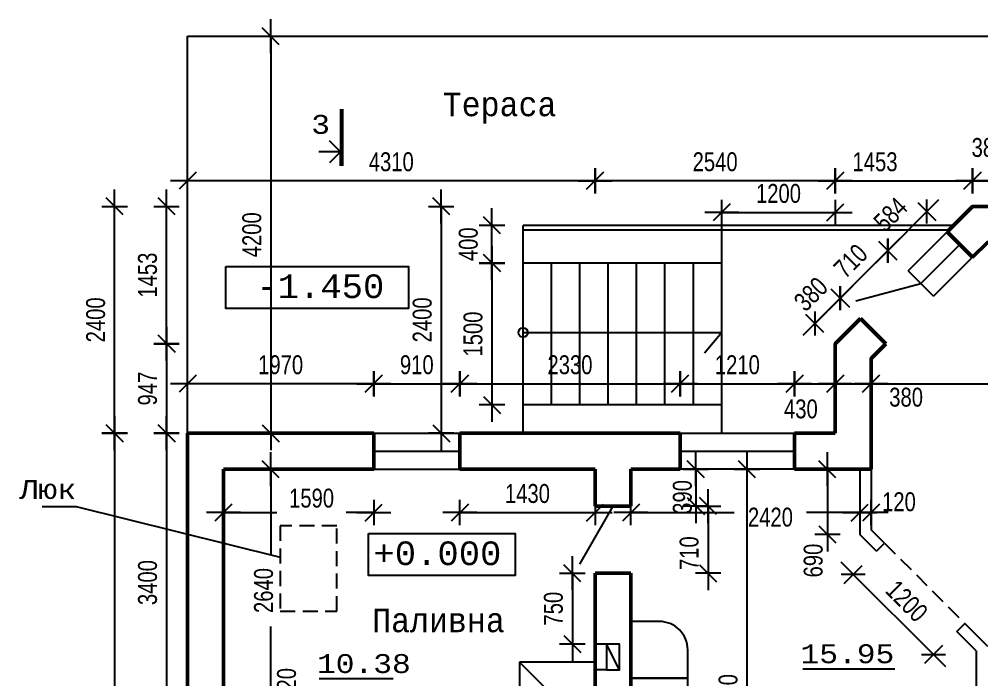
# Model space of a CAD drawing. Extents: x 3578 to 5591, y 95 to 458.
# Drawn here: x 4103.2 to 4205, y 225.9 to 295.7 of the extents above; entities that cross this region are included whole.
import ezdxf

# ---------------------------------------------------------------- set-up
doc = ezdxf.new("R2010")
doc.units = 0
doc.header["$MEASUREMENT"] = 0
doc.linetypes.add('HIDDEN2', pattern=[4.7625, 3.175, -1.5875])
doc.layers.get('0').update_dxf_attribs({"linetype": 'CONTINUOUS'})
doc.layers.get('DEFPOINTS').update_dxf_attribs({"linetype": 'CONTINUOUS'})
doc.layers.add('Chata', color=7, linetype='CONTINUOUS')
doc.layers.add('Furniture & Equipment', color=7, linetype='CONTINUOUS')
doc.styles.add('RUSS', font='russ', dxfattribs={"width": 0.8})
doc.styles.get("Standard").update_dxf_attribs({"font": 'cour.ttf'})
doc.dimstyles.new('Text 2mm', dxfattribs={"dimtxt": 2, "dimasz": 0.09, "dimexe": 0, "dimexo": 0, "dimgap": 1, "dimtad": 1, "dimdec": 0, "dimlfac": 100, "dimzin": 0, "dimdsep": 46, "dimtxsty": 'RUSS', "dimblk": 'A8MITTA', "dimcen": 3, "dimse1": 1, "dimse2": 1, "dimclrd": 6, "dimclrt": 6, "dimadec": 0, "dimazin": 0, "dimtp": 6, "dimtm": 6, "dimtfac": 1, "dimtdec": 0, "dimtofl": 0, "dimtmove": 2, "dimatfit": 3, "dimldrblk": 'A8MITTA', "dimfxl": 1, "dimtolj": 1, "dimtzin": 0, "dimarcsym": 0})

# ---------------------------------------------------------------- blocks, each defined once
blk = doc.blocks.new('A8MITTA', base_point=(3180, 3140))
for p, q in [((3170, 3130), (3190, 3150)), ((3180, 3155), (3180, 3125)), ((3160, 3140), (3200, 3140))]:
    blk.add_line(p, q)
blk = doc.blocks.new('*D295')
at = {"layer": 'Chata', "color": 6, "lineweight": -2, "ltscale": 0.01, "transparency": 16777216}
for p, q in [((4168, 243.55), (4178.84, 243.55)), ((4192.02, 243.55), (4186.48, 243.55))]:
    blk.add_line(p, q, dxfattribs=at)
at = {"layer": 'DEFPOINTS', "color": 0, "ltscale": 0.01, "transparency": 16777216}
for p in [(4167.91, 248.13), (4192.11, 248.13), (4192.11, 243.55)]:
    blk.add_point(p, dxfattribs=at)
at = {"layer": 'Chata', "color": 6, "lineweight": -2, "ltscale": 0.01, "transparency": 16777216, "xscale": 0.09, "yscale": 0.09, "zscale": 0.09, "rotation": 180}
blk.add_blockref('A8MITTA', (4167.91, 243.55), dxfattribs=at)
at = {"layer": 'Chata', "color": 6, "lineweight": -2, "ltscale": 0.01, "transparency": 16777216, "xscale": 0.09, "yscale": 0.09, "zscale": 0.09}
blk.add_blockref('A8MITTA', (4192.11, 243.55), dxfattribs=at)
at = {"layer": 'Chata', "color": 6, "ltscale": 0.01, "transparency": 16777216, "insert": (4182.66, 243.05), "char_height": 2, "attachment_point": 5, "style": 'RUSS'}
blk.add_mtext('\\A1;2420', dxfattribs=at)
blk = doc.blocks.new('*D301')
at = {"layer": 'Chata', "color": 6, "lineweight": -2, "ltscale": 0.01, "transparency": 16777216}
for p, q in [((4193.4, 257.17), (4224.48, 257.17)), ((4235.22, 257.17), (4232.12, 257.17))]:
    blk.add_line(p, q, dxfattribs=at)
at = {"layer": 'DEFPOINTS', "color": 0, "ltscale": 0.01, "transparency": 16777216}
for p in [(4235.31, 257.17), (4193.31, 248.13), (4235.31, 248.13)]:
    blk.add_point(p, dxfattribs=at)
at = {"layer": 'Chata', "color": 6, "lineweight": -2, "ltscale": 0.01, "transparency": 16777216, "xscale": 0.09, "yscale": 0.09, "zscale": 0.09, "rotation": 180}
blk.add_blockref('A8MITTA', (4193.31, 257.17), dxfattribs=at)
at = {"layer": 'Chata', "color": 6, "lineweight": -2, "ltscale": 0.01, "transparency": 16777216, "xscale": 0.09, "yscale": 0.09, "zscale": 0.09}
blk.add_blockref('A8MITTA', (4235.31, 257.17), dxfattribs=at)
at = {"layer": 'Chata', "color": 6, "ltscale": 0.01, "transparency": 16777216, "insert": (4228.3, 257.17), "char_height": 2, "attachment_point": 5, "style": 'RUSS'}
blk.add_mtext('\\A1;4200', dxfattribs=at)
blk = doc.blocks.new('*D302')
at = {"layer": 'Chata', "color": 6, "lineweight": -2, "ltscale": 0.01, "transparency": 16777216}
blk.add_line((4188.69, 248.04), (4188.69, 241.32), dxfattribs=at)
at = {"layer": 'DEFPOINTS', "color": 0, "ltscale": 0.01, "transparency": 16777216}
for p in [(4192.11, 248.13), (4188.69, 241.23), (4192.11, 241.23)]:
    blk.add_point(p, dxfattribs=at)
at = {"layer": 'Chata', "color": 6, "lineweight": -2, "ltscale": 0.01, "transparency": 16777216, "xscale": 0.09, "yscale": 0.09, "zscale": 0.09}
for p, rotation in [((4188.69, 248.13), 90), ((4188.69, 241.23), 270)]:
    blk.add_blockref('A8MITTA', p, dxfattribs=dict(at, rotation=rotation))
at = {"layer": 'Chata', "color": 6, "ltscale": 0.01, "transparency": 16777216, "insert": (4187.19, 238.47), "char_height": 2, "attachment_point": 5, "rotation": 90, "style": 'RUSS'}
blk.add_mtext('\\A1;690', dxfattribs=at)
blk = doc.blocks.new('*D303')
at = {"layer": 'Chata', "color": 6, "lineweight": -2, "ltscale": 0.01, "transparency": 16777216}
blk.add_line((4173.2, 257.17), (4185.12, 257.17), dxfattribs=at)
at = {"layer": 'DEFPOINTS', "color": 0, "ltscale": 0.01, "transparency": 16777216}
for p in [(4185.21, 257.17), (4173.11, 251.93), (4185.21, 251.93)]:
    blk.add_point(p, dxfattribs=at)
at = {"layer": 'Chata', "color": 6, "lineweight": -2, "ltscale": 0.01, "transparency": 16777216, "xscale": 0.09, "yscale": 0.09, "zscale": 0.09, "rotation": 180}
blk.add_blockref('A8MITTA', (4173.11, 257.17), dxfattribs=at)
at = {"layer": 'Chata', "color": 6, "lineweight": -2, "ltscale": 0.01, "transparency": 16777216, "xscale": 0.09, "yscale": 0.09, "zscale": 0.09}
blk.add_blockref('A8MITTA', (4185.21, 257.17), dxfattribs=at)
at = {"layer": 'Chata', "color": 6, "ltscale": 0.01, "transparency": 16777216, "insert": (4179.16, 259.17), "char_height": 2, "attachment_point": 5, "style": 'RUSS'}
blk.add_mtext('\\A1;1210', dxfattribs=at)
blk = doc.blocks.new('*D308')
at = {"layer": 'Chata', "color": 6, "lineweight": -2, "ltscale": 0.01, "transparency": 16777216}
blk.add_line((4199.14, 275.32), (4195.14, 271.31), dxfattribs=at)
at = {"layer": 'DEFPOINTS', "color": 0, "ltscale": 0.01, "transparency": 16777216}
for p in [(4201.35, 273.24), (4195.07, 271.25), (4197.21, 269.11)]:
    blk.add_point(p, dxfattribs=at)
at = {"layer": 'Chata', "color": 6, "lineweight": -2, "ltscale": 0.01, "transparency": 16777216, "xscale": 0.09, "yscale": 0.09, "zscale": 0.09}
for p, rotation in [((4199.21, 275.38), 45.00000000000311), ((4195.07, 271.25), 225.0000000000032)]:
    blk.add_blockref('A8MITTA', p, dxfattribs=dict(at, rotation=rotation))
at = {"layer": 'Chata', "color": 6, "ltscale": 0.01, "transparency": 16777216, "insert": (4195.37, 275.08), "char_height": 2, "attachment_point": 5, "rotation": 45, "style": 'RUSS'}
blk.add_mtext('\\A1;584', dxfattribs=at)
blk = doc.blocks.new('*D309')
at = {"layer": 'Chata', "color": 6, "lineweight": -2, "ltscale": 0.01, "transparency": 16777216}
blk.add_line((4191.48, 236.94), (4199.84, 228.59), dxfattribs=at)
at = {"layer": 'DEFPOINTS', "color": 0, "ltscale": 0.01, "transparency": 16777216}
for p in [(4194.72, 240.31), (4203.21, 231.83), (4199.9, 228.52)]:
    blk.add_point(p, dxfattribs=at)
at = {"layer": 'Chata', "color": 6, "lineweight": -2, "ltscale": 0.01, "transparency": 16777216, "xscale": 0.09, "yscale": 0.09, "zscale": 0.09}
for p, rotation in [((4191.42, 237.01), 134.9999999999985), ((4199.9, 228.52), 314.9999999999985)]:
    blk.add_blockref('A8MITTA', p, dxfattribs=dict(at, rotation=rotation))
at = {"layer": 'Chata', "color": 6, "ltscale": 0.01, "transparency": 16777216, "insert": (4197.08, 234.18), "char_height": 2, "attachment_point": 5, "rotation": 315, "style": 'RUSS'}
blk.add_mtext('\\A1;1200', dxfattribs=at)
blk = doc.blocks.new('*D310')
at = {"layer": 'Chata', "color": 6, "lineweight": -2, "ltscale": 0.01, "transparency": 16777216}
blk.add_line((4113.3, 251.84), (4113.3, 155.22), dxfattribs=at)
at = {"layer": 'DEFPOINTS', "color": 0, "ltscale": 0.01, "transparency": 16777216}
for p in [(4121.01, 251.93), (4113.3, 155.13), (4121.01, 155.13)]:
    blk.add_point(p, dxfattribs=at)
at = {"layer": 'Chata', "color": 6, "lineweight": -2, "ltscale": 0.01, "transparency": 16777216, "xscale": 0.09, "yscale": 0.09, "zscale": 0.09}
for p, rotation in [((4113.3, 251.93), 90), ((4113.3, 155.13), 270)]:
    blk.add_blockref('A8MITTA', p, dxfattribs=dict(at, rotation=rotation))
at = {"layer": 'Chata', "color": 6, "ltscale": 0.01, "transparency": 16777216, "insert": (4111.3, 203.7), "char_height": 2, "attachment_point": 5, "rotation": 90, "style": 'RUSS'}
blk.add_mtext('\\A1;9680', dxfattribs=at)
blk = doc.blocks.new('*D319')
at = {"layer": 'Chata', "color": 6, "lineweight": -2, "ltscale": 0.01, "transparency": 16777216}
blk.add_line((4118.79, 251.84), (4118.79, 218.02), dxfattribs=at)
at = {"layer": 'DEFPOINTS', "color": 0, "ltscale": 0.01, "transparency": 16777216}
for p in [(4121.01, 251.93), (4118.79, 217.93), (4121.01, 217.93)]:
    blk.add_point(p, dxfattribs=at)
at = {"layer": 'Chata', "color": 6, "lineweight": -2, "ltscale": 0.01, "transparency": 16777216, "xscale": 0.09, "yscale": 0.09, "zscale": 0.09}
for p, rotation in [((4118.79, 251.93), 90), ((4118.79, 217.93), 270)]:
    blk.add_blockref('A8MITTA', p, dxfattribs=dict(at, rotation=rotation))
at = {"layer": 'Chata', "color": 6, "ltscale": 0.01, "transparency": 16777216, "insert": (4116.79, 236.14), "char_height": 2, "attachment_point": 5, "rotation": 90, "style": 'RUSS'}
blk.add_mtext('\\A1;3400', dxfattribs=at)
blk = doc.blocks.new('*D325')
at = {"layer": 'Chata', "color": 6, "lineweight": -2, "ltscale": 0.01, "transparency": 16777216}
blk.add_line((4176.07, 244.14), (4176.07, 237.22), dxfattribs=at)
at = {"layer": 'DEFPOINTS', "color": 0, "ltscale": 0.01, "transparency": 16777216}
for p in [(4167.91, 244.23), (4167.91, 237.13), (4176.07, 237.13)]:
    blk.add_point(p, dxfattribs=at)
at = {"layer": 'Chata', "color": 6, "lineweight": -2, "ltscale": 0.01, "transparency": 16777216, "xscale": 0.09, "yscale": 0.09, "zscale": 0.09}
for p, rotation in [((4176.07, 244.23), 90), ((4176.07, 237.13), 270)]:
    blk.add_blockref('A8MITTA', p, dxfattribs=dict(at, rotation=rotation))
at = {"layer": 'Chata', "color": 6, "ltscale": 0.01, "transparency": 16777216, "insert": (4174.07, 239.25), "char_height": 2, "attachment_point": 5, "rotation": 90, "style": 'RUSS'}
blk.add_mtext('\\A1;710', dxfattribs=at)
blk = doc.blocks.new('*D336')
at = {"layer": 'Chata', "color": 6, "lineweight": -2, "ltscale": 0.01, "transparency": 16777216}
blk.add_line((4207.74, 278.64), (4204.12, 278.64), dxfattribs=at)
at = {"layer": 'DEFPOINTS', "color": 0, "ltscale": 0.01, "transparency": 16777216}
for p in [(4204.03, 278.64), (4204.03, 275.93), (4207.83, 275.93)]:
    blk.add_point(p, dxfattribs=at)
at = {"layer": 'Chata', "color": 6, "lineweight": -2, "ltscale": 0.01, "transparency": 16777216, "xscale": 0.09, "yscale": 0.09, "zscale": 0.09, "rotation": 180}
blk.add_blockref('A8MITTA', (4204.03, 278.64), dxfattribs=at)
at = {"layer": 'Chata', "color": 6, "lineweight": -2, "ltscale": 0.01, "transparency": 16777216, "xscale": 0.09, "yscale": 0.09, "zscale": 0.09}
blk.add_blockref('A8MITTA', (4207.83, 278.64), dxfattribs=at)
at = {"layer": 'Chata', "color": 6, "ltscale": 0.01, "transparency": 16777216, "insert": (4205.72, 282.15), "char_height": 2, "attachment_point": 5, "style": 'RUSS'}
blk.add_mtext('\\A1;380', dxfattribs=at)
blk = doc.blocks.new('*D337')
at = {"layer": 'Chata', "color": 6, "lineweight": -2, "ltscale": 0.01, "transparency": 16777216}
blk.add_line((4189.6, 278.64), (4203.94, 278.64), dxfattribs=at)
at = {"layer": 'DEFPOINTS', "color": 0, "ltscale": 0.01, "transparency": 16777216}
for p in [(4204.03, 278.64), (4204.03, 275.93), (4189.51, 261.4)]:
    blk.add_point(p, dxfattribs=at)
at = {"layer": 'Chata', "color": 6, "lineweight": -2, "ltscale": 0.01, "transparency": 16777216, "xscale": 0.09, "yscale": 0.09, "zscale": 0.09, "rotation": 180}
blk.add_blockref('A8MITTA', (4189.51, 278.64), dxfattribs=at)
at = {"layer": 'Chata', "color": 6, "lineweight": -2, "ltscale": 0.01, "transparency": 16777216, "xscale": 0.09, "yscale": 0.09, "zscale": 0.09}
blk.add_blockref('A8MITTA', (4204.03, 278.64), dxfattribs=at)
at = {"layer": 'Chata', "color": 6, "ltscale": 0.01, "transparency": 16777216, "insert": (4193.72, 280.64), "char_height": 2, "attachment_point": 5, "style": 'RUSS'}
blk.add_mtext('\\A1;1453', dxfattribs=at)
blk = doc.blocks.new('*D338')
at = {"layer": 'Chata', "color": 6, "lineweight": -2, "ltscale": 0.01, "transparency": 16777216}
blk.add_line((4189.42, 278.64), (4164.2, 278.64), dxfattribs=at)
at = {"layer": 'DEFPOINTS', "color": 0, "ltscale": 0.01, "transparency": 16777216}
for p in [(4164.11, 278.64), (4164.11, 251.93), (4189.51, 251.93)]:
    blk.add_point(p, dxfattribs=at)
at = {"layer": 'Chata', "color": 6, "lineweight": -2, "ltscale": 0.01, "transparency": 16777216, "xscale": 0.09, "yscale": 0.09, "zscale": 0.09, "rotation": 180}
blk.add_blockref('A8MITTA', (4164.11, 278.64), dxfattribs=at)
at = {"layer": 'Chata', "color": 6, "lineweight": -2, "ltscale": 0.01, "transparency": 16777216, "xscale": 0.09, "yscale": 0.09, "zscale": 0.09}
blk.add_blockref('A8MITTA', (4189.51, 278.64), dxfattribs=at)
at = {"layer": 'Chata', "color": 6, "ltscale": 0.01, "transparency": 16777216, "insert": (4176.81, 280.64), "char_height": 2, "attachment_point": 5, "style": 'RUSS'}
blk.add_mtext('\\A1;2540', dxfattribs=at)
blk = doc.blocks.new('*D339')
at = {"layer": 'Chata', "color": 6, "lineweight": -2, "ltscale": 0.01, "transparency": 16777216}
blk.add_line((4164.02, 278.64), (4121.1, 278.64), dxfattribs=at)
at = {"layer": 'DEFPOINTS', "color": 0, "ltscale": 0.01, "transparency": 16777216}
for p in [(4121.01, 278.64), (4121.01, 251.93), (4164.11, 251.93)]:
    blk.add_point(p, dxfattribs=at)
at = {"layer": 'Chata', "color": 6, "lineweight": -2, "ltscale": 0.01, "transparency": 16777216, "xscale": 0.09, "yscale": 0.09, "zscale": 0.09, "rotation": 180}
blk.add_blockref('A8MITTA', (4121.01, 278.64), dxfattribs=at)
at = {"layer": 'Chata', "color": 6, "lineweight": -2, "ltscale": 0.01, "transparency": 16777216, "xscale": 0.09, "yscale": 0.09, "zscale": 0.09}
blk.add_blockref('A8MITTA', (4164.11, 278.64), dxfattribs=at)
at = {"layer": 'Chata', "color": 6, "ltscale": 0.01, "transparency": 16777216, "insert": (4142.56, 280.64), "char_height": 2, "attachment_point": 5, "style": 'RUSS'}
blk.add_mtext('\\A1;4310', dxfattribs=at)
blk = doc.blocks.new('*D340')
at = {"layer": 'Chata', "color": 6, "lineweight": -2, "ltscale": 0.01, "transparency": 16777216}
blk.add_line((4149.9, 257.17), (4173.02, 257.17), dxfattribs=at)
at = {"layer": 'DEFPOINTS', "color": 0, "ltscale": 0.01, "transparency": 16777216}
for p in [(4173.11, 257.17), (4149.81, 251.93), (4173.11, 251.93)]:
    blk.add_point(p, dxfattribs=at)
at = {"layer": 'Chata', "color": 6, "lineweight": -2, "ltscale": 0.01, "transparency": 16777216, "xscale": 0.09, "yscale": 0.09, "zscale": 0.09, "rotation": 180}
blk.add_blockref('A8MITTA', (4149.81, 257.17), dxfattribs=at)
at = {"layer": 'Chata', "color": 6, "lineweight": -2, "ltscale": 0.01, "transparency": 16777216, "xscale": 0.09, "yscale": 0.09, "zscale": 0.09}
blk.add_blockref('A8MITTA', (4173.11, 257.17), dxfattribs=at)
at = {"layer": 'Chata', "color": 6, "ltscale": 0.01, "transparency": 16777216, "insert": (4161.46, 259.17), "char_height": 2, "attachment_point": 5, "style": 'RUSS'}
blk.add_mtext('\\A1;2330', dxfattribs=at)
blk = doc.blocks.new('*D351')
at = {"color": 6, "lineweight": -2, "ltscale": 0.01, "transparency": 16777216}
blk.add_line((4113.3, 252.02), (4113.3, 275.84), dxfattribs=at)
at = {"layer": 'DEFPOINTS', "color": 0, "ltscale": 0.01, "transparency": 16777216}
for p in [(4113.3, 275.93), (4204.03, 275.93), (4164.11, 251.93)]:
    blk.add_point(p, dxfattribs=at)
at = {"color": 6, "lineweight": -2, "ltscale": 0.01, "transparency": 16777216, "xscale": 0.09, "yscale": 0.09, "zscale": 0.09}
for p, rotation in [((4113.3, 275.93), 90), ((4113.3, 251.93), 270)]:
    blk.add_blockref('A8MITTA', p, dxfattribs=dict(at, rotation=rotation))
at = {"color": 6, "ltscale": 0.01, "transparency": 16777216, "insert": (4111.3, 263.93), "char_height": 2, "attachment_point": 5, "rotation": 90, "style": 'RUSS'}
blk.add_mtext('\\A1;2400', dxfattribs=at)
blk = doc.blocks.new('*D357')
at = {"color": 6, "lineweight": -2, "ltscale": 0.01, "transparency": 16777216}
blk.add_line((4180.19, 200.12), (4180.19, 248.04), dxfattribs=at)
at = {"layer": 'DEFPOINTS', "color": 0, "ltscale": 0.01, "transparency": 16777216}
for p in [(4167.91, 248.13), (4180.19, 248.13), (4167.91, 200.03)]:
    blk.add_point(p, dxfattribs=at)
at = {"color": 6, "lineweight": -2, "ltscale": 0.01, "transparency": 16777216, "xscale": 0.09, "yscale": 0.09, "zscale": 0.09}
for p, rotation in [((4180.19, 248.13), 90), ((4180.19, 200.03), 270)]:
    blk.add_blockref('A8MITTA', p, dxfattribs=dict(at, rotation=rotation))
at = {"color": 6, "ltscale": 0.01, "transparency": 16777216, "insert": (4178.19, 224.08), "char_height": 2, "attachment_point": 5, "rotation": 90, "style": 'RUSS'}
blk.add_mtext('\\A1;4810', dxfattribs=at)
blk = doc.blocks.new('*D358')
at = {"color": 6, "lineweight": -2, "ltscale": 0.01, "transparency": 16777216}
blk.add_line((4174.77, 248.04), (4174.77, 244.32), dxfattribs=at)
at = {"layer": 'DEFPOINTS', "color": 0, "ltscale": 0.01, "transparency": 16777216}
for p in [(4167.91, 248.13), (4167.91, 244.23), (4174.77, 244.23)]:
    blk.add_point(p, dxfattribs=at)
at = {"color": 6, "lineweight": -2, "ltscale": 0.01, "transparency": 16777216, "xscale": 0.09, "yscale": 0.09, "zscale": 0.09}
for p, rotation in [((4174.77, 248.13), 90), ((4174.77, 244.23), 270)]:
    blk.add_blockref('A8MITTA', p, dxfattribs=dict(at, rotation=rotation))
at = {"color": 6, "ltscale": 0.01, "transparency": 16777216, "insert": (4173.35, 245.2), "char_height": 2, "attachment_point": 5, "rotation": 90, "style": 'RUSS'}
blk.add_mtext('\\A1;390', dxfattribs=at)
blk = doc.blocks.new('*D360')
at = {"color": 6, "lineweight": -2, "ltscale": 0.01, "transparency": 16777216}
blk.add_line((4211.64, 248.04), (4211.64, 229.52), dxfattribs=at)
at = {"layer": 'DEFPOINTS', "color": 0, "ltscale": 0.01, "transparency": 16777216}
for p in [(4193.31, 248.13), (4205.61, 229.43), (4211.64, 229.43)]:
    blk.add_point(p, dxfattribs=at)
at = {"color": 6, "lineweight": -2, "ltscale": 0.01, "transparency": 16777216, "xscale": 0.09, "yscale": 0.09, "zscale": 0.09}
for p, rotation in [((4211.64, 248.13), 90), ((4211.64, 229.43), 270)]:
    blk.add_blockref('A8MITTA', p, dxfattribs=dict(at, rotation=rotation))
at = {"color": 6, "ltscale": 0.01, "transparency": 16777216, "insert": (4209.64, 238.78), "char_height": 2, "attachment_point": 5, "rotation": 90, "style": 'RUSS'}
blk.add_mtext('\\A1;1870', dxfattribs=at)
blk = doc.blocks.new('*D365')
at = {"color": 6, "lineweight": -2, "ltscale": 0.01, "transparency": 16777216}
for p, q in [((4192.02, 243.55), (4191.93, 243.55)), ((4193.4, 243.55), (4193.49, 243.55))]:
    blk.add_line(p, q, dxfattribs=at)
at = {"layer": 'DEFPOINTS', "color": 0, "ltscale": 0.01, "transparency": 16777216}
for p in [(4192.11, 248.13), (4193.31, 248.13), (4193.31, 243.55)]:
    blk.add_point(p, dxfattribs=at)
at = {"color": 6, "lineweight": -2, "ltscale": 0.01, "transparency": 16777216, "xscale": 0.09, "yscale": 0.09, "zscale": 0.09}
blk.add_blockref('A8MITTA', (4192.11, 243.55), dxfattribs=at)
at = {"color": 6, "lineweight": -2, "ltscale": 0.01, "transparency": 16777216, "xscale": 0.09, "yscale": 0.09, "zscale": 0.09, "rotation": 180}
blk.add_blockref('A8MITTA', (4193.31, 243.55), dxfattribs=at)
at = {"color": 6, "ltscale": 0.01, "transparency": 16777216, "insert": (4196.25, 244.68), "char_height": 2, "attachment_point": 5, "style": 'RUSS'}
blk.add_mtext('\\A1;120', dxfattribs=at)
blk = doc.blocks.new('*D366')
at = {"color": 6, "lineweight": -2, "ltscale": 0.01, "transparency": 16777216}
blk.add_line((4118.79, 261.31), (4118.79, 252.02), dxfattribs=at)
at = {"layer": 'DEFPOINTS', "color": 0, "ltscale": 0.01, "transparency": 16777216}
for p in [(4189.51, 261.4), (4118.79, 251.93), (4189.51, 251.93)]:
    blk.add_point(p, dxfattribs=at)
at = {"color": 6, "lineweight": -2, "ltscale": 0.01, "transparency": 16777216, "xscale": 0.09, "yscale": 0.09, "zscale": 0.09}
for p, rotation in [((4118.79, 261.4), 90), ((4118.79, 251.93), 270)]:
    blk.add_blockref('A8MITTA', p, dxfattribs=dict(at, rotation=rotation))
at = {"color": 6, "ltscale": 0.01, "transparency": 16777216, "insert": (4116.79, 256.66), "char_height": 2, "attachment_point": 5, "rotation": 90, "style": 'RUSS'}
blk.add_mtext('\\A1;947', dxfattribs=at)
blk = doc.blocks.new('*D367')
at = {"color": 6, "lineweight": -2, "ltscale": 0.01, "transparency": 16777216}
blk.add_line((4118.79, 261.49), (4118.79, 275.84), dxfattribs=at)
at = {"layer": 'DEFPOINTS', "color": 0, "ltscale": 0.01, "transparency": 16777216}
for p in [(4118.79, 275.93), (4204.03, 275.93), (4189.51, 261.4)]:
    blk.add_point(p, dxfattribs=at)
at = {"color": 6, "lineweight": -2, "ltscale": 0.01, "transparency": 16777216, "xscale": 0.09, "yscale": 0.09, "zscale": 0.09}
for p, rotation in [((4118.79, 275.93), 90), ((4118.79, 261.4), 270)]:
    blk.add_blockref('A8MITTA', p, dxfattribs=dict(at, rotation=rotation))
at = {"color": 6, "ltscale": 0.01, "transparency": 16777216, "insert": (4116.79, 268.66), "char_height": 2, "attachment_point": 5, "rotation": 90, "style": 'RUSS'}
blk.add_mtext('\\A1;1453', dxfattribs=at)
blk = doc.blocks.new('*D368')
at = {"color": 6, "lineweight": -2, "ltscale": 0.01, "transparency": 16777216}
blk.add_line((4189.6, 257.17), (4193.22, 257.17), dxfattribs=at)
at = {"layer": 'DEFPOINTS', "color": 0, "ltscale": 0.01, "transparency": 16777216}
for p in [(4193.31, 257.17), (4189.51, 251.93), (4193.31, 248.13)]:
    blk.add_point(p, dxfattribs=at)
at = {"color": 6, "lineweight": -2, "ltscale": 0.01, "transparency": 16777216, "xscale": 0.09, "yscale": 0.09, "zscale": 0.09, "rotation": 180}
blk.add_blockref('A8MITTA', (4189.51, 257.17), dxfattribs=at)
at = {"color": 6, "lineweight": -2, "ltscale": 0.01, "transparency": 16777216, "xscale": 0.09, "yscale": 0.09, "zscale": 0.09}
blk.add_blockref('A8MITTA', (4193.31, 257.17), dxfattribs=at)
at = {"color": 6, "ltscale": 0.01, "transparency": 16777216, "insert": (4197.01, 255.74), "char_height": 2, "attachment_point": 5, "style": 'RUSS'}
blk.add_mtext('\\A1;380', dxfattribs=at)
blk = doc.blocks.new('*D369')
at = {"color": 6, "lineweight": -2, "ltscale": 0.01, "transparency": 16777216}
blk.add_line((4185.3, 257.17), (4189.42, 257.17), dxfattribs=at)
at = {"layer": 'DEFPOINTS', "color": 0, "ltscale": 0.01, "transparency": 16777216}
for p in [(4189.51, 257.17), (4185.21, 251.93), (4189.51, 251.93)]:
    blk.add_point(p, dxfattribs=at)
at = {"color": 6, "lineweight": -2, "ltscale": 0.01, "transparency": 16777216, "xscale": 0.09, "yscale": 0.09, "zscale": 0.09, "rotation": 180}
blk.add_blockref('A8MITTA', (4185.21, 257.17), dxfattribs=at)
at = {"color": 6, "lineweight": -2, "ltscale": 0.01, "transparency": 16777216, "xscale": 0.09, "yscale": 0.09, "zscale": 0.09}
blk.add_blockref('A8MITTA', (4189.51, 257.17), dxfattribs=at)
at = {"color": 6, "ltscale": 0.01, "transparency": 16777216, "insert": (4185.88, 254.5), "char_height": 2, "attachment_point": 5, "style": 'RUSS'}
blk.add_mtext('\\A1;430', dxfattribs=at)
blk = doc.blocks.new('*D371')
at = {"color": 6, "lineweight": -2, "ltscale": 0.01, "transparency": 16777216}
blk.add_line((4189.99, 266.17), (4187.43, 263.61), dxfattribs=at)
at = {"layer": 'DEFPOINTS', "color": 0, "ltscale": 0.01, "transparency": 16777216}
for p in [(4192.19, 264.09), (4187.37, 263.54), (4189.51, 261.4)]:
    blk.add_point(p, dxfattribs=at)
at = {"color": 6, "lineweight": -2, "ltscale": 0.01, "transparency": 16777216, "xscale": 0.09, "yscale": 0.09, "zscale": 0.09}
for p, rotation in [((4190.05, 266.23), 45.0000000000243), ((4187.37, 263.54), 225.0000000000242)]:
    blk.add_blockref('A8MITTA', p, dxfattribs=dict(at, rotation=rotation))
at = {"color": 6, "ltscale": 0.01, "transparency": 16777216, "insert": (4186.94, 266.65), "char_height": 2, "attachment_point": 5, "rotation": 45, "style": 'RUSS'}
blk.add_mtext('\\A1;380', dxfattribs=at)
blk = doc.blocks.new('*D374')
at = {"color": 6, "lineweight": -2, "ltscale": 0.01, "transparency": 16777216}
blk.add_line((4195.01, 271.19), (4190.12, 266.29), dxfattribs=at)
at = {"layer": 'DEFPOINTS', "color": 0, "ltscale": 0.01, "transparency": 16777216}
for p in [(4197.21, 269.11), (4190.05, 266.23), (4192.19, 264.09)]:
    blk.add_point(p, dxfattribs=at)
at = {"color": 6, "lineweight": -2, "ltscale": 0.01, "transparency": 16777216, "xscale": 0.09, "yscale": 0.09, "zscale": 0.09}
for p, rotation in [((4195.07, 271.25), 45.00000000000256), ((4190.05, 266.23), 225.0000000000026)]:
    blk.add_blockref('A8MITTA', p, dxfattribs=dict(at, rotation=rotation))
at = {"color": 6, "ltscale": 0.01, "transparency": 16777216, "insert": (4191.15, 270.15), "char_height": 2, "attachment_point": 5, "rotation": 45, "style": 'RUSS'}
blk.add_mtext('\\A1;710', dxfattribs=at)
blk = doc.blocks.new('*D382')
at = {"color": 6, "lineweight": -2, "ltscale": 0.01, "transparency": 16777216}
for p, q in [((4129.82, 248.04), (4129.82, 239.12)), ((4129.82, 221.82), (4129.82, 231.48))]:
    blk.add_line(p, q, dxfattribs=at)
at = {"layer": 'DEFPOINTS', "color": 0, "ltscale": 0.01, "transparency": 16777216}
for p in [(4124.81, 248.13), (4124.81, 221.73), (4129.82, 221.73)]:
    blk.add_point(p, dxfattribs=at)
at = {"color": 6, "lineweight": -2, "ltscale": 0.01, "transparency": 16777216, "xscale": 0.09, "yscale": 0.09, "zscale": 0.09}
for p, rotation in [((4129.82, 248.13), 90), ((4129.82, 221.73), 270)]:
    blk.add_blockref('A8MITTA', p, dxfattribs=dict(at, rotation=rotation))
at = {"color": 6, "ltscale": 0.01, "transparency": 16777216, "insert": (4129.06, 235.3), "char_height": 2, "attachment_point": 5, "rotation": 90, "style": 'RUSS'}
blk.add_mtext('\\A1;2640', dxfattribs=at)
blk = doc.blocks.new('*D387')
at = {"color": 6, "lineweight": -2, "ltscale": 0.01, "transparency": 16777216}
blk.add_line((4140.8, 257.17), (4149.72, 257.17), dxfattribs=at)
at = {"layer": 'DEFPOINTS', "color": 0, "ltscale": 0.01, "transparency": 16777216}
for p in [(4149.81, 257.17), (4140.71, 251.93), (4149.81, 251.93)]:
    blk.add_point(p, dxfattribs=at)
at = {"color": 6, "lineweight": -2, "ltscale": 0.01, "transparency": 16777216, "xscale": 0.09, "yscale": 0.09, "zscale": 0.09, "rotation": 180}
blk.add_blockref('A8MITTA', (4140.71, 257.17), dxfattribs=at)
at = {"color": 6, "lineweight": -2, "ltscale": 0.01, "transparency": 16777216, "xscale": 0.09, "yscale": 0.09, "zscale": 0.09}
blk.add_blockref('A8MITTA', (4149.81, 257.17), dxfattribs=at)
at = {"color": 6, "ltscale": 0.01, "transparency": 16777216, "insert": (4145.26, 259.17), "char_height": 2, "attachment_point": 5, "style": 'RUSS'}
blk.add_mtext('\\A1;910', dxfattribs=at)
blk = doc.blocks.new('*D388')
at = {"color": 6, "lineweight": -2, "ltscale": 0.01, "transparency": 16777216}
blk.add_line((4140.62, 257.17), (4121.1, 257.17), dxfattribs=at)
at = {"layer": 'DEFPOINTS', "color": 0, "ltscale": 0.01, "transparency": 16777216}
for p in [(4121.01, 257.17), (4121.01, 251.93), (4140.71, 251.93)]:
    blk.add_point(p, dxfattribs=at)
at = {"color": 6, "lineweight": -2, "ltscale": 0.01, "transparency": 16777216, "xscale": 0.09, "yscale": 0.09, "zscale": 0.09, "rotation": 180}
blk.add_blockref('A8MITTA', (4121.01, 257.17), dxfattribs=at)
at = {"color": 6, "lineweight": -2, "ltscale": 0.01, "transparency": 16777216, "xscale": 0.09, "yscale": 0.09, "zscale": 0.09}
blk.add_blockref('A8MITTA', (4140.71, 257.17), dxfattribs=at)
at = {"color": 6, "ltscale": 0.01, "transparency": 16777216, "insert": (4130.86, 259.17), "char_height": 2, "attachment_point": 5, "style": 'RUSS'}
blk.add_mtext('\\A1;1970', dxfattribs=at)
blk = doc.blocks.new('*D392')
at = {"color": 6, "lineweight": -2, "ltscale": 0.01, "transparency": 16777216}
for p, q in [((4129.82, 221.82), (4129.82, 221.91)), ((4129.82, 220.44), (4129.82, 220.35))]:
    blk.add_line(p, q, dxfattribs=at)
at = {"layer": 'DEFPOINTS', "color": 0, "ltscale": 0.01, "transparency": 16777216}
for p in [(4124.81, 221.73), (4124.81, 220.53), (4129.82, 220.53)]:
    blk.add_point(p, dxfattribs=at)
at = {"color": 6, "lineweight": -2, "ltscale": 0.01, "transparency": 16777216, "xscale": 0.09, "yscale": 0.09, "zscale": 0.09}
for p, rotation in [((4129.82, 221.73), 270), ((4129.82, 220.53), 90)]:
    blk.add_blockref('A8MITTA', p, dxfattribs=dict(at, rotation=rotation))
at = {"color": 6, "ltscale": 0.01, "transparency": 16777216, "insert": (4131.49, 225.32), "char_height": 2, "attachment_point": 5, "rotation": 90, "style": 'RUSS'}
blk.add_mtext('\\A1;120', dxfattribs=at)
blk = doc.blocks.new('*D395')
at = {"color": 6, "lineweight": -2, "ltscale": 0.01, "transparency": 16777216}
for p, q in [((4124.9, 243.55), (4130.46, 243.55)), ((4140.62, 243.55), (4137.8, 243.55))]:
    blk.add_line(p, q, dxfattribs=at)
at = {"layer": 'DEFPOINTS', "color": 0, "ltscale": 0.01, "transparency": 16777216}
for p in [(4124.81, 248.13), (4140.71, 248.13), (4124.81, 243.55)]:
    blk.add_point(p, dxfattribs=at)
at = {"color": 6, "lineweight": -2, "ltscale": 0.01, "transparency": 16777216, "xscale": 0.09, "yscale": 0.09, "zscale": 0.09, "rotation": 180}
blk.add_blockref('A8MITTA', (4124.81, 243.55), dxfattribs=at)
at = {"color": 6, "lineweight": -2, "ltscale": 0.01, "transparency": 16777216, "xscale": 0.09, "yscale": 0.09, "zscale": 0.09}
blk.add_blockref('A8MITTA', (4140.71, 243.55), dxfattribs=at)
at = {"color": 6, "ltscale": 0.01, "transparency": 16777216, "insert": (4134.13, 245.06), "char_height": 2, "attachment_point": 5, "style": 'RUSS'}
blk.add_mtext('\\A1;1590', dxfattribs=at)
blk = doc.blocks.new('*D396')
at = {"color": 6, "lineweight": -2, "ltscale": 0.01, "transparency": 16777216}
blk.add_line((4129.82, 293.84), (4129.82, 252.02), dxfattribs=at)
at = {"layer": 'DEFPOINTS', "color": 0, "ltscale": 0.01, "transparency": 16777216}
for p in [(4121.01, 293.93), (4121.01, 251.93), (4129.82, 251.93)]:
    blk.add_point(p, dxfattribs=at)
at = {"color": 6, "lineweight": -2, "ltscale": 0.01, "transparency": 16777216, "xscale": 0.09, "yscale": 0.09, "zscale": 0.09}
for p, rotation in [((4129.82, 293.93), 90), ((4129.82, 251.93), 270)]:
    blk.add_blockref('A8MITTA', p, dxfattribs=dict(at, rotation=rotation))
at = {"color": 6, "ltscale": 0.01, "transparency": 16777216, "insert": (4127.82, 272.93), "char_height": 2, "attachment_point": 5, "rotation": 90, "style": 'RUSS'}
blk.add_mtext('\\A1;4200', dxfattribs=at)
blk = doc.blocks.new('*D404')
at = {"color": 6, "lineweight": -2, "ltscale": 0.01, "transparency": 16777216}
blk.add_line((4147.84, 275.84), (4147.84, 252.02), dxfattribs=at)
at = {"layer": 'DEFPOINTS', "color": 0, "ltscale": 0.01, "transparency": 16777216}
for p in [(4204.03, 275.93), (4147.84, 251.93), (4189.51, 251.93)]:
    blk.add_point(p, dxfattribs=at)
at = {"color": 6, "lineweight": -2, "ltscale": 0.01, "transparency": 16777216, "xscale": 0.09, "yscale": 0.09, "zscale": 0.09}
for p, rotation in [((4147.84, 275.93), 90), ((4147.84, 251.93), 270)]:
    blk.add_blockref('A8MITTA', p, dxfattribs=dict(at, rotation=rotation))
at = {"color": 6, "ltscale": 0.01, "transparency": 16777216, "insert": (4145.84, 263.93), "char_height": 2, "attachment_point": 5, "rotation": 90, "style": 'RUSS'}
blk.add_mtext('\\A1;2400', dxfattribs=at)
blk = doc.blocks.new('*D405')
at = {"color": 6, "lineweight": -2, "ltscale": 0.01, "transparency": 16777216}
blk.add_line((4153.21, 269.84), (4153.21, 255.02), dxfattribs=at)
at = {"layer": 'DEFPOINTS', "color": 0, "ltscale": 0.01, "transparency": 16777216}
for p in [(4156.51, 269.93), (4153.21, 254.93), (4156.51, 254.93)]:
    blk.add_point(p, dxfattribs=at)
at = {"color": 6, "lineweight": -2, "ltscale": 0.01, "transparency": 16777216, "xscale": 0.09, "yscale": 0.09, "zscale": 0.09}
for p, rotation in [((4153.21, 269.93), 90), ((4153.21, 254.93), 270)]:
    blk.add_blockref('A8MITTA', p, dxfattribs=dict(at, rotation=rotation))
at = {"color": 6, "ltscale": 0.01, "transparency": 16777216, "insert": (4151.21, 262.43), "char_height": 2, "attachment_point": 5, "rotation": 90, "style": 'RUSS'}
blk.add_mtext('\\A1;1500', dxfattribs=at)
blk = doc.blocks.new('*D406')
at = {"color": 6, "lineweight": -2, "ltscale": 0.01, "transparency": 16777216}
blk.add_line((4153.21, 270.02), (4153.21, 273.84), dxfattribs=at)
at = {"layer": 'DEFPOINTS', "color": 0, "ltscale": 0.01, "transparency": 16777216}
for p in [(4153.21, 273.93), (4156.51, 273.93), (4156.51, 269.93)]:
    blk.add_point(p, dxfattribs=at)
at = {"color": 6, "lineweight": -2, "ltscale": 0.01, "transparency": 16777216, "xscale": 0.09, "yscale": 0.09, "zscale": 0.09}
for p, rotation in [((4153.21, 273.93), 90), ((4153.21, 269.93), 270)]:
    blk.add_blockref('A8MITTA', p, dxfattribs=dict(at, rotation=rotation))
at = {"color": 6, "ltscale": 0.01, "transparency": 16777216, "insert": (4150.71, 271.93), "char_height": 2, "attachment_point": 5, "rotation": 90, "style": 'RUSS'}
blk.add_mtext('\\A1;400', dxfattribs=at)
blk = doc.blocks.new('*D409')
at = {"color": 6, "lineweight": -2, "ltscale": 0.01, "transparency": 16777216}
blk.add_line((4149.9, 243.55), (4164.02, 243.55), dxfattribs=at)
at = {"layer": 'DEFPOINTS', "color": 0, "ltscale": 0.01, "transparency": 16777216}
for p in [(4149.81, 248.13), (4164.11, 248.13), (4164.11, 243.55)]:
    blk.add_point(p, dxfattribs=at)
at = {"color": 6, "lineweight": -2, "ltscale": 0.01, "transparency": 16777216, "xscale": 0.09, "yscale": 0.09, "zscale": 0.09, "rotation": 180}
blk.add_blockref('A8MITTA', (4149.81, 243.55), dxfattribs=at)
at = {"color": 6, "lineweight": -2, "ltscale": 0.01, "transparency": 16777216, "xscale": 0.09, "yscale": 0.09, "zscale": 0.09}
blk.add_blockref('A8MITTA', (4164.11, 243.55), dxfattribs=at)
at = {"color": 6, "ltscale": 0.01, "transparency": 16777216, "insert": (4156.96, 245.55), "char_height": 2, "attachment_point": 5, "style": 'RUSS'}
blk.add_mtext('\\A1;1430', dxfattribs=at)
blk = doc.blocks.new('*D467')
at = {"color": 6, "lineweight": -2, "ltscale": 0.01, "transparency": 16777216}
blk.add_line((4177.6, 275.29), (4189.42, 275.29), dxfattribs=at)
at = {"layer": 'DEFPOINTS', "color": 0, "ltscale": 0.01, "transparency": 16777216}
for p in [(4189.51, 275.29), (4177.51, 269.93), (4189.51, 261.4)]:
    blk.add_point(p, dxfattribs=at)
at = {"color": 6, "lineweight": -2, "ltscale": 0.01, "transparency": 16777216, "xscale": 0.09, "yscale": 0.09, "zscale": 0.09, "rotation": 180}
blk.add_blockref('A8MITTA', (4177.51, 275.29), dxfattribs=at)
at = {"color": 6, "lineweight": -2, "ltscale": 0.01, "transparency": 16777216, "xscale": 0.09, "yscale": 0.09, "zscale": 0.09}
blk.add_blockref('A8MITTA', (4189.51, 275.29), dxfattribs=at)
at = {"color": 6, "ltscale": 0.01, "transparency": 16777216, "insert": (4183.51, 277.29), "char_height": 2, "attachment_point": 5, "style": 'RUSS'}
blk.add_mtext('\\A1;1200', dxfattribs=at)
blk = doc.blocks.new('*D503')
at = {"color": 6, "lineweight": -2, "ltscale": 0.01, "transparency": 16777216}
blk.add_line((4161.71, 237.04), (4161.71, 229.72), dxfattribs=at)
at = {"layer": 'DEFPOINTS', "color": 0, "ltscale": 0.01, "transparency": 16777216}
for p in [(4164.11, 237.13), (4161.71, 229.63), (4164.11, 229.63)]:
    blk.add_point(p, dxfattribs=at)
at = {"color": 6, "lineweight": -2, "ltscale": 0.01, "transparency": 16777216, "xscale": 0.09, "yscale": 0.09, "zscale": 0.09}
for p, rotation in [((4161.71, 237.13), 90), ((4161.71, 229.63), 270)]:
    blk.add_blockref('A8MITTA', p, dxfattribs=dict(at, rotation=rotation))
at = {"color": 6, "ltscale": 0.01, "transparency": 16777216, "insert": (4159.71, 233.38), "char_height": 2, "attachment_point": 5, "rotation": 90, "style": 'RUSS'}
blk.add_mtext('\\A1;750', dxfattribs=at)

msp = doc.modelspace()

# ---------------------------------------------------------------- linework, layer by layer
at = {"ltscale": 0.01}
for p, q in [((4121.009, 251.928), (4121.009, 293.928)), ((4121.009, 293.928), (4266.209, 293.928)), ((4156.507, 251.928), (4156.507, 273.928)), ((4202.035, 273.928), (4156.507, 273.928)), ((4177.507, 251.928), (4177.507, 273.928)), ((4201.535, 273.428), (4156.507, 273.428)), ((4197.214, 269.108), (4201.348, 273.241)), ((4177.507, 269.928), (4156.507, 269.928)), ((4159.507, 254.928), (4159.507, 269.928)), ((4162.507, 254.928), (4162.507, 269.928)), ((4165.507, 254.928), (4165.507, 269.928)), ((4168.507, 254.928), (4168.507, 269.928)), ((4171.507, 254.928), (4171.507, 269.928)), ((4174.507, 254.928), (4174.507, 269.928)), ((4204.035, 270.554), (4199.902, 266.421)), ((4191.7, 265.927), (4198.558, 267.764)), ((4156.507, 262.584), (4177.507, 262.584)), ((4177.507, 262.584), (4175.673, 260.399)), ((4140.709, 251.928), (4149.809, 251.928)), ((4164.109, 251.928), (4164.109, 251.928)), ((4173.109, 251.928), (4185.209, 251.928)), ((4189.507, 251.928), (4185.209, 251.928)), ((4140.709, 250.028), (4149.809, 250.028)), ((4140.709, 248.128), (4149.809, 248.128)), ((4185.209, 248.128), (4173.109, 248.128))]:
    msp.add_line(p, q, dxfattribs=at)
msp.add_circle((4156.507, 262.584), 0.5, dxfattribs=at)
at = {"layer": 'Chata', "ltscale": 0.01}
for p, q in [((4137.203, 286.216), (4137.203, 280.216)), ((4137.403, 286.216), (4137.403, 280.216)), ((4137.203, 281.716), (4136.038, 282.881)), ((4137.203, 281.716), (4134.913, 281.716)), ((4137.203, 281.716), (4136.038, 280.55)), ((4137.203, 280.216), (4137.203, 281.716)), ((4198.558, 267.764), (4202.691, 271.897)), ((4197.214, 269.108), (4199.902, 266.421)), ((4177.507, 254.928), (4156.507, 254.928)), ((4164.109, 251.928), (4164.109, 251.928)), ((4173.109, 250.028), (4185.209, 250.028)), ((4164.109, 248.128), (4164.109, 244.228)), ((4193.307, 248.128), (4192.107, 248.128)), ((4192.107, 248.128), (4192.107, 241.232)), ((4193.307, 248.128), (4193.307, 241.729)), ((4166.009, 244.228), (4162.459, 238.079)), ((4194.723, 240.313), (4193.307, 241.729)), ((4193.875, 239.464), (4192.107, 241.232)), ((4193.875, 239.464), (4194.723, 240.313)), ((4202.36, 230.979), (4203.209, 231.828)), ((4203.209, 231.828), (4205.609, 229.428)), ((4204.409, 228.931), (4202.36, 230.979)), ((4165.309, 229.628), (4164.109, 229.628)), ((4204.409, 228.931), (4204.409, 200.028)), ((4156.109, 227.728), (4160.109, 223.728)), ((4165.309, 226.928), (4164.109, 226.928))]:
    msp.add_line(p, q, dxfattribs=at)
at = {"layer": 'Chata', "lineweight": 50, "ltscale": 0.01}
for p, q in [((4201.348, 273.241), (4204.035, 270.554)), ((4192.194, 264.087), (4194.881, 261.4)), ((4121.009, 217.928), (4121.009, 251.928)), ((4140.709, 251.928), (4121.009, 251.928)), ((4140.709, 248.128), (4140.709, 251.928)), ((4164.109, 251.928), (4149.809, 251.928)), ((4149.809, 248.128), (4149.809, 251.928)), ((4164.109, 251.928), (4173.109, 251.928)), ((4173.109, 248.128), (4173.109, 251.928)), ((4185.209, 248.128), (4185.209, 251.928)), ((4185.209, 251.928), (4189.507, 251.928)), ((4124.809, 248.128), (4140.709, 248.128)), ((4124.809, 221.728), (4124.809, 248.128)), ((4149.809, 248.128), (4164.109, 248.128)), ((4164.109, 244.228), (4164.109, 248.128)), ((4167.909, 248.128), (4173.109, 248.128)), ((4167.909, 244.228), (4167.909, 248.128)), ((4167.909, 248.128), (4173.109, 248.128)), ((4185.209, 248.128), (4193.307, 248.128)), ((4164.109, 244.228), (4167.909, 244.228)), ((4164.109, 237.128), (4167.909, 237.128)), ((4164.109, 221.728), (4164.109, 237.128)), ((4167.909, 200.028), (4167.909, 237.128)), ((4124.809, 221.728), (4124.809, 227.228))]:
    msp.add_line(p, q, dxfattribs=at)
at = {"layer": 'Chata'}
for p, q in [((4164.109, 251.928), (4164.109, 251.928)), ((4166.709, 226.928), (4165.309, 229.628))]:
    msp.add_line(p, q, dxfattribs=at)
at = {"layer": 'Chata', "color": 6, "linetype": 'HIDDEN2', "ltscale": 0.5}
msp.add_line((4194.723, 240.313), (4203.209, 231.828), dxfattribs=at)
at = {"layer": 'Chata', "color": 0, "ltscale": 0.01}
for p, q in [((4186.077, 227.03), (4195.819, 227.03)), ((4134.94, 225.996), (4142.758, 225.996))]:
    msp.add_line(p, q, dxfattribs=at)
at = {"layer": 'Chata', "lineweight": 50, "ltscale": 0.01}
for points in [[(4201.348, 273.241), (4204.035, 275.928), (4207.835, 275.928)], [(4204.035, 270.554), (4205.609, 272.128), (4207.835, 272.128)], [(4189.507, 251.928), (4189.507, 261.4), (4192.194, 264.087)], [(4193.307, 248.128), (4193.307, 259.826), (4194.881, 261.4)]]:
    msp.add_lwpolyline(points, dxfattribs=at)
at = {"layer": 'Chata', "ltscale": 0.01}
for points in [[(4125.063, 269.591), (4144.397, 269.591), (4144.397, 265.132), (4125.063, 265.132)], [(4140.16, 241.346), (4155.656, 241.346), (4155.656, 236.887), (4140.16, 236.887)], [(4165.309, 226.928), (4166.709, 226.928), (4166.709, 229.628), (4165.309, 229.628)], [(4156.109, 227.728), (4156.109, 221.728), (4164.109, 221.728), (4164.109, 227.728)], [(4167.909, 220.028), (4173.909, 220.028), (4173.909, 226.028), (4167.909, 226.028)]]:
    msp.add_lwpolyline(points, close=True, dxfattribs=at)
at = {"layer": 'Chata', "color": 1, "linetype": 'HIDDEN2', "ltscale": 0.5}
msp.add_lwpolyline([(4130.809, 233.128), (4136.809, 233.128), (4136.809, 242.128), (4130.809, 242.128)], close=True, dxfattribs=at)
at = {"layer": 'Chata', "ltscale": 0.01}
msp.add_lwpolyline([(4167.909, 226.028), (4173.909, 226.028), (4173.909, 229.028, 0.4142136), (4170.909, 232.028), (4167.909, 232.028)], format="xyb", close=True, dxfattribs=at)
at = {"layer": 'Furniture & Equipment', "color": 1, "linetype": 'Continuous'}
for p, q in [((4105.628, 244.197), (4109.236, 244.197)), ((4109.236, 244.197), (4130.809, 238.811))]:
    msp.add_line(p, q, dxfattribs=at)

# ---------------------------------------------------------------- texts
at = {"layer": 'Chata'}
for s, height, width, p in [('Тераса', 2.5, 0.8, (4148.002, 285.473)), ('3', 2, 0.99, (4134.095, 283.607)), ('-1.450', 2.5, 0.9, (4128.295, 266.236)), ('+0.000', 2.5, 0.9, (4140.676, 237.991)), ('Паливна', 2.5, 0.8, (4140.537, 230.893)), ('15.95', 2, 0.99, (4185.839, 227.609)), ('10.38', 2, 0.99, (4134.702, 226.574))]:
    msp.add_text(s, height=height, dxfattribs=dict(at, width=width)).set_placement(p)
at = {"layer": 'Furniture & Equipment', "color": 1, "linetype": 'Continuous'}
msp.add_text('Люк', height=2, dxfattribs=at).set_placement((4103.218, 244.99))

# ---------------------------------------------------------------- dimensions: what is measured, and where the dimension line sits
at = {"ltscale": 0.01}
for base, p1, p2, picture, middle in [((4129.82, 251.928), (4121.009, 293.928), (4121.009, 251.928), '*D396', (4127.82, 272.928)), ((4113.301, 275.928), (4164.109, 251.928), (4204.035, 275.928), '*D351', (4111.301, 263.928)), ((4118.785, 275.928), (4189.507, 261.4), (4204.035, 275.928), '*D367', (4116.785, 268.664)), ((4147.839, 251.928), (4204.035, 275.928), (4189.507, 251.928), '*D404', (4145.839, 263.928)), ((4153.215, 273.928), (4156.507, 269.928), (4156.507, 273.928), '*D406', (4150.715, 271.928)), ((4153.215, 254.928), (4156.507, 269.928), (4156.507, 254.928), '*D405', (4151.215, 262.428)), ((4118.785, 251.928), (4189.507, 261.4), (4189.507, 251.928), '*D366', (4116.785, 256.664)), ((4180.189, 248.128), (4167.909, 200.028), (4167.909, 248.128), '*D357', (4178.189, 224.078)), ((4211.638, 229.428), (4193.307, 248.128), (4205.609, 229.428), '*D360', (4209.638, 238.778)), ((4161.713, 229.628), (4164.109, 237.128), (4164.109, 229.628), '*D503', (4159.713, 233.378))]:
    dim = msp.add_linear_dim(base=base, p1=p1, p2=p2, angle=90, dimstyle='Text 2mm', dxfattribs=at)
    dim.commit()
    dim.dimension.update_dxf_attribs({"geometry": picture, "text_midpoint": middle})
for base, p1, p2, picture, middle in [((4189.507, 275.295), (4177.507, 269.928), (4189.507, 261.4), '*D467', (4183.507, 277.295)), ((4121.009, 257.166), (4140.709, 251.928), (4121.009, 251.928), '*D388', (4130.859, 259.166)), ((4149.809, 257.166), (4140.709, 251.928), (4149.809, 251.928), '*D387', (4145.259, 259.166)), ((4164.109, 243.549), (4149.809, 248.128), (4164.109, 248.128), '*D409', (4156.959, 245.549))]:
    dim = msp.add_linear_dim(base=base, p1=p1, p2=p2, dimstyle='Text 2mm', dxfattribs=at)
    dim.commit()
    dim.dimension.update_dxf_attribs({"geometry": picture, "text_midpoint": middle})
for p1, p2, picture, middle in [((4197.214, 269.108), (4192.194, 264.087), '*D374', (4191.149, 270.153)), ((4192.194, 264.087), (4189.507, 261.4), '*D371', (4186.941, 266.653))]:
    dim = msp.add_aligned_dim(p1=p1, p2=p2, distance=-3.028, dimstyle='Text 2mm', dxfattribs=at)
    dim.commit()
    dim.dimension.update_dxf_attribs({"geometry": picture, "text_midpoint": middle})
for base, p1, p2, picture, middle in [((4189.507, 257.166), (4185.209, 251.928), (4189.507, 251.928), '*D369', (4185.88, 254.499)), ((4193.307, 257.166), (4189.507, 251.928), (4193.307, 248.128), '*D368', (4197.009, 255.744)), ((4124.809, 243.549), (4140.709, 248.128), (4124.809, 248.128), '*D395', (4134.131, 245.056)), ((4193.307, 243.549), (4192.107, 248.128), (4193.307, 248.128), '*D365', (4196.245, 244.677))]:
    dim = msp.add_linear_dim(base=base, p1=p1, p2=p2, dimstyle='Text 2mm', dxfattribs=at)
    dim.commit()
    dim.dimension.update_dxf_attribs({"geometry": picture, "text_midpoint": middle, "dimtype": 160})
for base, p1, p2, picture, middle in [((4129.82, 221.728), (4124.809, 248.128), (4124.809, 221.728), '*D382', (4129.064, 235.296)), ((4174.767, 244.228), (4167.909, 248.128), (4167.909, 244.228), '*D358', (4173.352, 245.205)), ((4129.82, 220.528), (4124.809, 221.728), (4124.809, 220.528), '*D392', (4131.488, 225.319))]:
    dim = msp.add_linear_dim(base=base, p1=p1, p2=p2, angle=90, dimstyle='Text 2mm', dxfattribs=at)
    dim.commit()
    dim.dimension.update_dxf_attribs({"geometry": picture, "text_midpoint": middle, "dimtype": 160})
at = {"layer": 'Chata', "ltscale": 0.01}
for base, p1, p2, picture, middle in [((4204.035, 278.643), (4207.835, 275.928), (4204.035, 275.928), '*D336', (4205.718, 282.146)), ((4204.035, 278.643), (4189.507, 261.4), (4204.035, 275.928), '*D337', (4193.719, 280.643)), ((4235.307, 257.166), (4193.307, 248.128), (4235.307, 248.128), '*D301', (4228.297, 257.166)), ((4192.107, 243.549), (4167.909, 248.128), (4192.107, 248.128), '*D295', (4182.66, 243.049))]:
    dim = msp.add_linear_dim(base=base, p1=p1, p2=p2, dimstyle='Text 2mm', dxfattribs=at)
    dim.commit()
    dim.dimension.update_dxf_attribs({"geometry": picture, "text_midpoint": middle, "dimtype": 160})
for base, p1, p2, picture, middle in [((4121.009, 278.643), (4164.109, 251.928), (4121.009, 251.928), '*D339', (4142.559, 280.643)), ((4164.109, 278.643), (4189.507, 251.928), (4164.109, 251.928), '*D338', (4176.808, 280.643)), ((4173.109, 257.166), (4149.809, 251.928), (4173.109, 251.928), '*D340', (4161.459, 259.166)), ((4185.209, 257.166), (4173.109, 251.928), (4185.209, 251.928), '*D303', (4179.159, 259.166))]:
    dim = msp.add_linear_dim(base=base, p1=p1, p2=p2, dimstyle='Text 2mm', dxfattribs=at)
    dim.commit()
    dim.dimension.update_dxf_attribs({"geometry": picture, "text_midpoint": middle})
for p1, p2, distance, picture, middle in [((4201.3475, 273.2408), (4197.2145, 269.1078), -3.0284, '*D308', (4195.3718, 275.0835)), ((4194.723, 240.313), (4203.209, 231.828), -4.674, '*D309', (4197.075, 234.179))]:
    dim = msp.add_aligned_dim(p1=p1, p2=p2, distance=distance, dimstyle='Text 2mm', dxfattribs=at)
    dim.commit()
    dim.dimension.update_dxf_attribs({"geometry": picture, "text_midpoint": middle})
for base, p1, p2, angle, picture, middle, dimtype in [((4113.301, 155.128), (4121.009, 251.928), (4121.009, 155.128), 90, '*D310', (4111.301, 203.703), 160), ((4118.785, 217.928), (4121.009, 251.928), (4121.009, 217.928), 90, '*D319', (4116.785, 236.14), 160), ((4188.693, 241.232), (4192.107, 248.128), (4192.107, 241.232), 270, '*D302', (4187.186, 238.472), 161), ((4176.067, 237.128), (4167.909, 244.228), (4167.909, 237.128), 90, '*D325', (4174.067, 239.246), 160)]:
    dim = msp.add_linear_dim(base=base, p1=p1, p2=p2, angle=angle, dimstyle='Text 2mm', dxfattribs=at)
    dim.commit()
    dim.dimension.update_dxf_attribs({"geometry": picture, "text_midpoint": middle, "dimtype": dimtype})

doc.saveas('drawing.dxf')
